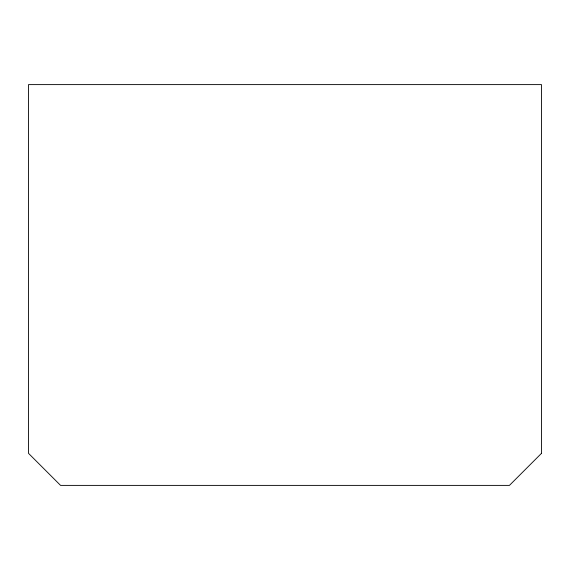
<?xml version="1.0" encoding="UTF-8"?>
<svg xmlns="http://www.w3.org/2000/svg" width="570" height="570" viewBox="0 0 570 570"><rect width="100%" height="100%" fill="white"/><g stroke="black" fill="none" stroke-linecap="round" stroke-linejoin="round"><path stroke-width="0.85" d="M541.5 453.328L509.438 485.391L60.562 485.391L28.5 453.328L28.5 84.609L541.5 84.609L541.5 453.328"/></g></svg>
